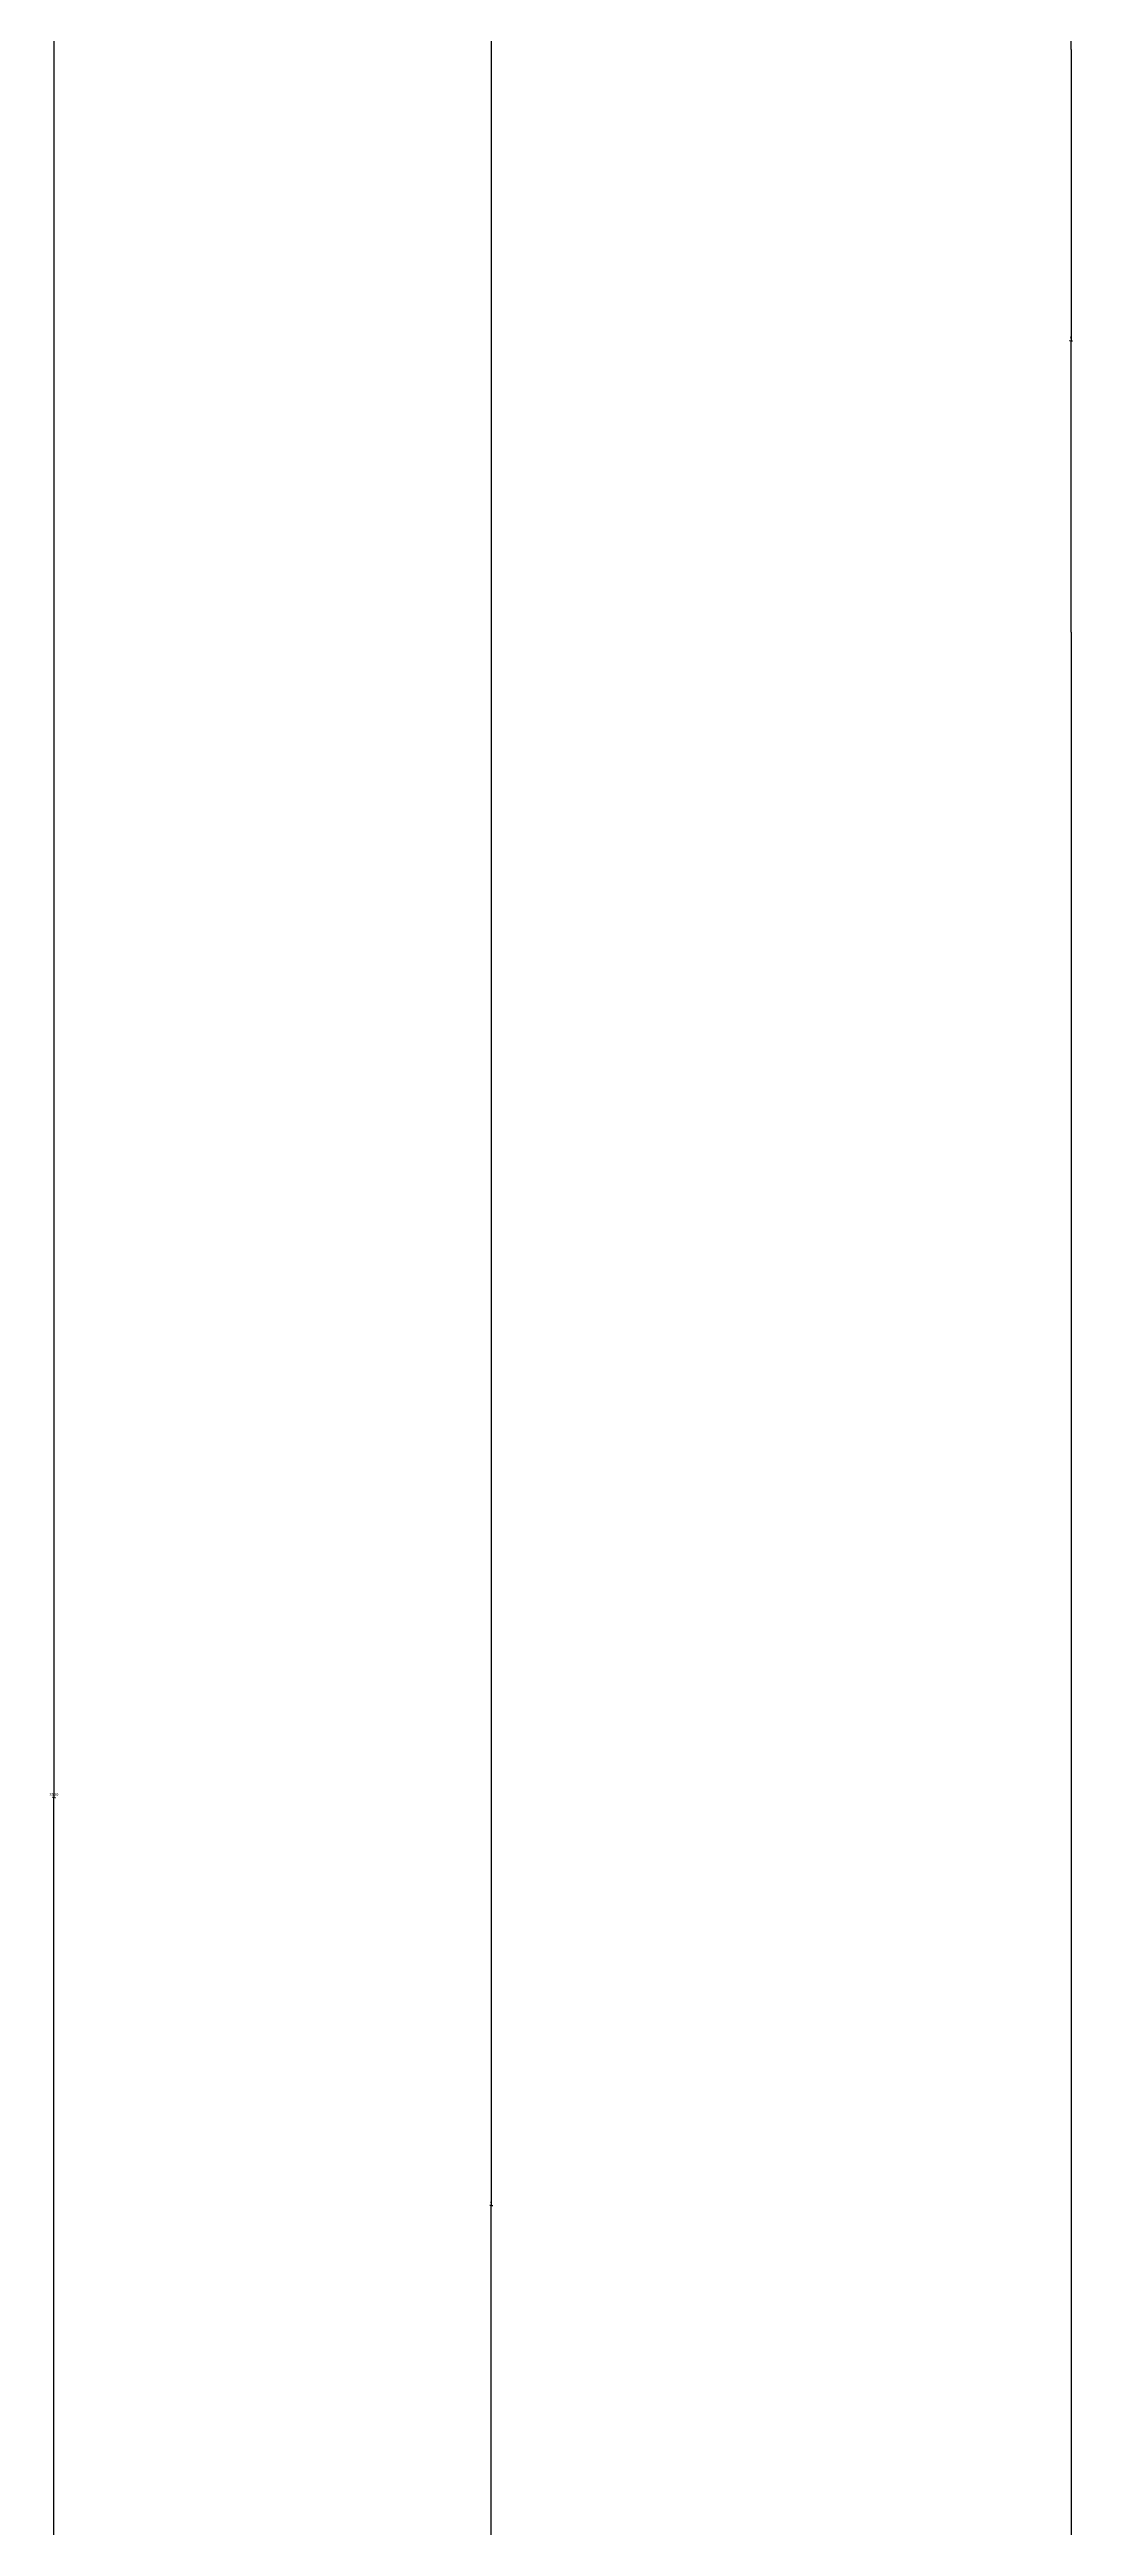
# Model space of a CAD drawing. Header units: metres. Extents: x 0 to 5410, y 0 to 6910.
# Drawn here: x 230 to 581, y 4549 to 5400 of the extents above; entities that cross this region are included whole.
import ezdxf

# ---------------------------------------------------------------- set-up
doc = ezdxf.new("R2010")
doc.units = ezdxf.units.M
doc.layers.add('DIM', color=3, linetype='Continuous')
doc.dimstyles.get("Standard").update_dxf_attribs({"dimtxt": 2.5, "dimasz": 2.5, "dimexe": 1.25, "dimexo": 0.625, "dimtad": 1, "dimcen": 2.5, "dimazin": 3, "dimtfac": 1, "dimtmove": 0, "dimatfit": 3})

# ---------------------------------------------------------------- blocks, each defined once
blk = doc.blocks.new('*D7')
for p, q in [((580.34, 5199.62), (580.34, 4269.41)), ((580.09, 4269.41), (579.84, 4269.41)), ((580.34, 3339.21), (580.34, 4269.41)), ((580.34, 4269.41), (580.34, 4269.41)), ((580.59, 4269.41), (580.84, 4269.41))]:
    blk.add_line(p, q)
at = {"layer": 'Defpoints'}
for p in [(580.34, 5199.62), (580.34, 4269.41), (580.34, 3339.21)]:
    blk.add_point(p, dxfattribs=at)
at = {"layer": 'DIM', "insert": (580.34, 4270.535), "char_height": 1, "attachment_point": 5}
blk.add_mtext('0', dxfattribs=at)
blk = doc.blocks.new('*D8')
for p, q in [((381.28, 5979.51), (381.28, 4659.36)), ((381.03, 4659.36), (380.78, 4659.36)), ((381.28, 3339.21), (381.28, 4659.36)), ((381.28, 4659.36), (381.28, 4659.36)), ((381.53, 4659.36), (381.78, 4659.36))]:
    blk.add_line(p, q)
at = {"layer": 'Defpoints'}
for p in [(381.28, 5979.51), (381.28, 4659.36), (381.28, 3339.21)]:
    blk.add_point(p, dxfattribs=at)
at = {"layer": 'DIM', "insert": (381.28, 4660.485), "char_height": 1, "attachment_point": 5}
blk.add_mtext('0', dxfattribs=at)
blk = doc.blocks.new('*D9')
for p, q in [((231.15, 6579.67), (231.15, 4799.44)), ((230.9, 4799.44), (230.65, 4799.44)), ((231.15, 3019.21), (231.15, 4799.44)), ((231.15, 4799.44), (231.15, 4799.44)), ((231.4, 4799.44), (231.65, 4799.44))]:
    blk.add_line(p, q)
at = {"layer": 'Defpoints'}
for p in [(231.15, 6579.67), (231.15, 4799.44), (231.15, 3019.21)]:
    blk.add_point(p, dxfattribs=at)
at = {"layer": 'DIM', "insert": (231.15, 4800.565), "char_height": 1, "attachment_point": 5}
blk.add_mtext('3560', dxfattribs=at)
blk = doc.blocks.new('*D40')
for p, q in [((580.34, 5469.62), (580.34, 5434.62)), ((580.09, 5434.62), (579.84, 5434.62)), ((580.34, 5399.62), (580.34, 5434.62)), ((580.34, 5434.62), (580.34, 5434.62)), ((580.59, 5434.62), (580.84, 5434.62))]:
    blk.add_line(p, q)
at = {"layer": 'Defpoints'}
for p in [(580.34, 5469.62), (580.34, 5434.62), (580.34, 5399.62)]:
    blk.add_point(p, dxfattribs=at)
at = {"layer": 'DIM', "insert": (580.34, 5435.745), "char_height": 1, "attachment_point": 5}
blk.add_mtext('0', dxfattribs=at)
blk = doc.blocks.new('*D41')
for p, q in [((580.34, 5399.62), (580.34, 5299.62)), ((580.09, 5299.62), (579.84, 5299.62)), ((580.34, 5199.62), (580.34, 5299.62)), ((580.34, 5299.62), (580.34, 5299.62)), ((580.59, 5299.62), (580.84, 5299.62))]:
    blk.add_line(p, q)
at = {"layer": 'Defpoints'}
for p in [(580.34, 5399.62), (580.34, 5299.62), (580.34, 5199.62)]:
    blk.add_point(p, dxfattribs=at)
at = {"layer": 'DIM', "insert": (580.34, 5300.745), "char_height": 1, "attachment_point": 5}
blk.add_mtext('0', dxfattribs=at)

msp = doc.modelspace()

# ---------------------------------------------------------------- dimensions: what is measured, and where the dimension line sits
at = {"layer": 'DIM'}
dim = msp.add_linear_dim(base=(231.15, 4799.44), p1=(231.15, 6579.67), p2=(231.15, 3019.21), text='3560', dimstyle='Standard', dxfattribs=at)
dim.commit()
dim.dimension.update_dxf_attribs({"geometry": '*D9', "text_midpoint": (231.15, 4800.565)})
for base, p1, p2, picture, middle in [((381.28, 4659.36), (381.28, 5979.51), (381.28, 3339.21), '*D8', (381.28, 4660.485)), ((580.34, 5434.62), (580.34, 5469.62), (580.34, 5399.62), '*D40', (580.34, 5435.745)), ((580.34, 5299.62), (580.34, 5399.62), (580.34, 5199.62), '*D41', (580.34, 5300.745)), ((580.34, 4269.41), (580.34, 5199.62), (580.34, 3339.21), '*D7', (580.34, 4270.535))]:
    dim = msp.add_linear_dim(base=base, p1=p1, p2=p2, dimstyle='Standard', dxfattribs=at)
    dim.commit()
    dim.dimension.update_dxf_attribs({"geometry": picture, "text_midpoint": middle})

doc.saveas('drawing.dxf')
